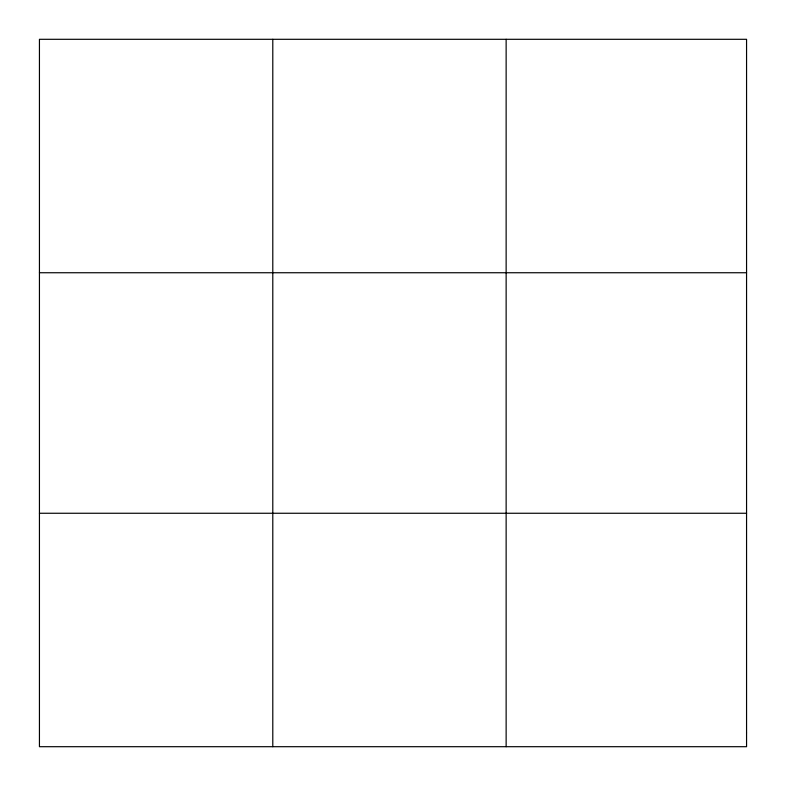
<?xml version="1.0" encoding="UTF-8"?>
<svg xmlns="http://www.w3.org/2000/svg" width="786" height="786" viewBox="0 0 786 786"><rect width="100%" height="100%" fill="white"/><g stroke="black" fill="none" stroke-linecap="round" stroke-linejoin="round"><path stroke-width="1.18" d="M272.791 746.7L272.791 39.3M506.135 746.7L506.135 39.3M39.438 272.742L746.562 272.742M39.438 513.258L746.562 513.258M746.562 732.965L746.562 746.7L39.438 746.7L39.438 39.3L746.562 39.3L746.562 732.965"/></g></svg>
